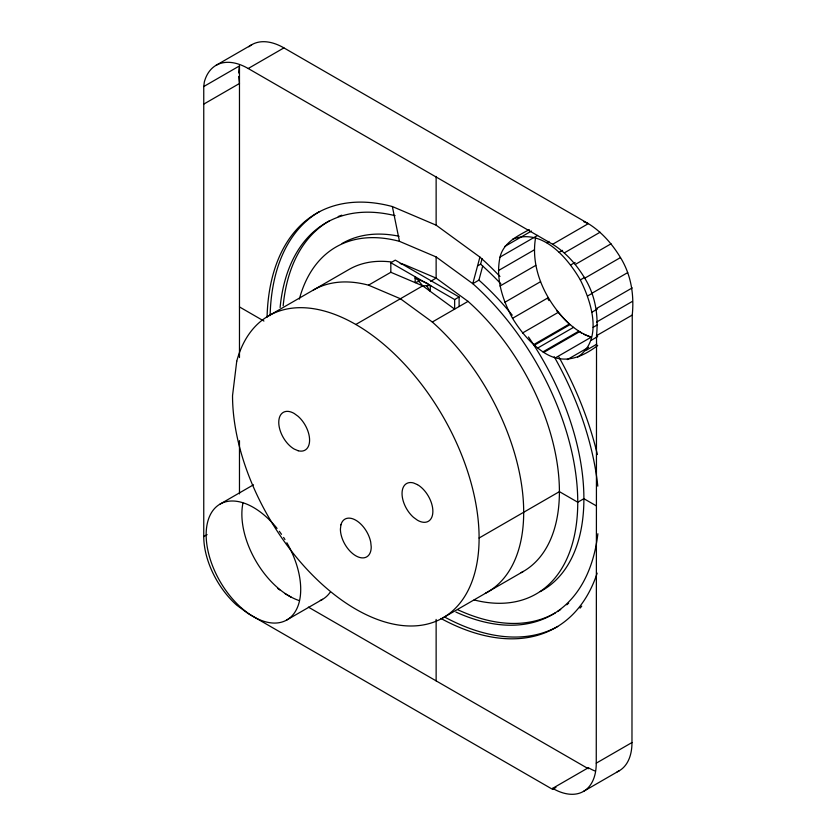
<?xml version="1.0" encoding="UTF-8"?>
<svg xmlns="http://www.w3.org/2000/svg" width="836" height="836" viewBox="0 0 836 836"><rect width="100%" height="100%" fill="white"/><g stroke="black" fill="none" stroke-linecap="round" stroke-linejoin="round"><path stroke-width="1.25" d="M552.627 789.372L552.627 788.358A61.707 35.624 60 0 0 596.256 763.163L596.528 335.675C598.555 315.6 595.451 295.547 584.761 278.189C576.589 264.74 566.097 252.618 552.627 244.269L248.208 68.51A64.278 37.108 60 0 0 204.308 82.064L203.754 86.536L203.754 536.555A62.857 36.293 60 0 0 236.703 605.149L248.208 613.614L552.627 789.372L555.971 787.439M248.794 46.785A64.278 37.108 60 0 1 283.926 47.892L588.345 223.64C601.815 232 612.307 244.122 620.479 257.572C631.17 274.919 634.273 294.983 632.246 315.057L631.974 742.535A61.707 35.624 60 0 1 617.125 771.837M238.615 72.951L239.472 65.919L203.754 86.536M597.709 345.54C580.288 358.55 562.252 365.05 542.951 351.883C530.327 343.241 520.514 331.265 512.541 318.307C502.467 299.8 495.476 278.252 500.022 257.101C503.45 242.649 517.39 236.086 529.282 229.618M533.629 344.651L569.347 324.034C546.504 302.433 530.108 269.704 535.583 237.706M577.624 357.139C603.393 339.865 591.721 302.486 580.32 279.914C567.163 257.174 541.822 227.706 512.541 239.284M267.06 317.377A239.2 138.107 60 0 1 392.356 206.544L436.131 225.166L479.906 257.091L472.789 283.676A200.285 115.64 60 0 1 577.749 501.454A200.285 115.64 60 0 1 474.096 599.934M477.534 265.952L480.606 264.176L482.09 258.648M299.33 299.163A200.285 115.64 60 0 1 399.472 241.343L436.131 256.934L472.789 283.676L478.923 280.133L482.717 265.952M216.064 65.323L251.782 44.705M248.208 68.51L283.926 47.892M203.754 104.124L239.472 83.496L238.72 76.473M268.649 315.851L348.957 269.485A174.348 100.654 60 0 1 390.914 261.929M313.239 290.102A174.348 100.654 60 0 1 368.509 285.17L390.83 272.285L390.83 262.713L395.292 260.132L459.11 296.979L459.11 306.54M355.812 324.483L422.734 285.849L430.3 285.494L430.3 291.367L426.517 285.672M430.55 281.345L436.131 278.116L436.131 256.934M504.85 246.411L531.497 231.029M500.022 257.101L537.59 235.407M498.371 270.613L534.089 249.985M546.765 242.67L548.991 241.385M390.83 262.713L454.648 299.549L459.11 296.979M552.627 244.269L588.345 223.64L583.632 221.644M368.509 285.17L400.413 298.745L432.316 322.017L468.035 301.388A174.348 100.654 60 0 1 555.595 454.303A174.348 100.654 60 0 1 521.121 572.65M500.022 286.027L535.74 265.399M559.179 252.305L562.534 250.372M564.384 252.848L600.102 232.22M504.85 302.287L540.568 281.669M570.633 265.012L575.095 262.431M575.346 264.416L611.064 243.798M512.541 318.307L548.259 297.679M580.32 279.914L584.782 277.333M584.761 278.189L620.479 257.572M220.004 504.129L253.486 484.796M522.563 332.968L558.281 312.35C567.247 323.03 577.843 332.529 591.219 337.18L555.501 357.798M591.982 293.227L627.7 272.609M587.593 295.996L592.055 293.426M596.528 308.505L632.246 287.887M534.235 345.289L569.953 324.671M591.951 312.173L597.531 308.954M203.754 536.555L207.109 534.622M537.872 347.943L573.59 327.325M542.951 351.883L578.669 331.265M543.87 352.322L579.588 331.693L581.511 333.104M596.528 322.09L632.246 301.472M593.1 327.336L597.562 324.755M596.528 335.675L632.246 315.057M590.968 340.44L597.656 336.574M567.33 359.595L588.534 347.348M585.681 350.608L596.841 344.16M286.863 619.946L322.581 599.328M479.091 538.018L559.409 491.641L577.76 502.237L583.894 498.695L596.225 505.811M442.986 617.825L523.305 571.458M552.627 788.358L588.345 767.73A61.707 35.624 60 0 0 595.169 771.053M596.256 763.163L631.974 742.535M583.476 791.41L619.194 770.792M418.951 281.304L415.178 282.631L415.178 276.768L422.734 285.849L454.648 309.121L454.648 299.549M583.57 334.233L591.219 337.18M415.001 278.085L427.206 283.279M390.83 272.285L422.734 285.849M239.472 306.927L263.936 321.055M284.971 593.602L291.409 597.322M308.369 607.114L588.345 768.744L588.345 767.73M468.035 301.388L436.131 278.116L404.227 264.552A174.348 100.654 60 0 0 400.204 263.559M428.147 283.968L430.989 286.027M277.646 588.377L279.736 589.913M556.546 310.637L558.281 312.35M392.356 206.544L399.472 241.343M436.131 176.438L436.131 225.166M436.131 619.424L436.131 680.87M239.472 65.919L239.472 357.557M239.472 440.635L239.472 493.867M432.316 322.017A174.348 100.654 60 0 1 519.877 474.921A174.348 100.654 60 0 1 485.402 593.278M342.123 243.475A200.285 115.64 60 0 1 399.065 236.243M478.923 280.133A200.285 115.64 60 0 1 512.259 315.172M528.477 336.96A200.285 115.64 60 0 1 540.223 591.595M597.876 533.734A226.232 130.615 60 0 1 455.892 612.046M280.102 307.564A226.232 130.615 60 0 1 395.125 215.688M480.606 264.176A226.232 130.615 60 0 1 500.868 283.864M554.247 356.784A226.232 130.615 60 0 1 597.803 486.155M555.376 612.851A226.232 130.615 60 0 1 457.762 609.726M283.174 305.798A226.232 130.615 60 0 1 329.154 221.007M338.225 216.545A226.232 130.615 60 0 1 341.82 215.176M568.699 603.09A226.232 130.615 60 0 1 566.766 604.794M560.695 609.475A226.232 130.615 60 0 1 557.528 611.555M299.215 600.572A66.859 38.602 60 0 1 242.952 503.126M330.095 592.358A66.859 38.602 60 0 1 320.334 600.457M286.863 542.742A66.859 38.602 60 0 1 269.6 622.674A66.859 38.602 60 0 1 206.335 530.087A66.859 38.602 60 0 1 277.071 528.404M279.318 531.299A66.859 38.602 60 0 1 281.502 534.319M283.603 537.423A66.859 38.602 60 0 1 284.951 539.533M597.176 573.141A239.2 138.107 60 0 1 440.885 618.441M479.906 257.091A239.2 138.107 60 0 1 499.959 276.455M558.918 357.045A239.2 138.107 60 0 1 597.364 454.523M557.727 626.467A239.2 138.107 60 0 1 445.139 617.313M270.122 315.6A239.2 138.107 60 0 1 319.603 211.55M581.741 606.131A239.2 138.107 60 0 1 580.069 608.127M549.001 300.605A68.28 39.417 60 0 1 547.653 298.431M236.734 361.246L232.533 395.668A174.348 100.654 60 0 0 407.916 625.934A174.348 100.654 60 0 0 435.054 403.537A174.348 100.654 60 0 0 236.734 361.246M340.931 524.82L340.409 529.115A21.788 12.582 60 0 0 355.812 555.804A21.788 12.582 60 0 0 371.226 546.911L370.703 542A21.788 12.582 60 0 0 355.812 520.222A21.788 12.582 60 0 0 340.931 524.82M417.457 484.629L413.465 482.936A21.788 12.582 60 0 0 402.043 493.533A21.788 12.582 60 0 0 413.465 517.317L417.457 520.222A21.788 12.582 60 0 0 432.87 511.329A21.788 12.582 60 0 0 417.457 484.629M298.17 450.74L294.178 449.047A21.788 12.582 60 0 1 278.764 422.358A21.788 12.582 60 0 1 294.178 413.454L298.17 416.37A21.788 12.582 60 0 1 309.592 440.154A21.788 12.582 60 0 1 298.17 450.74"/></g></svg>
